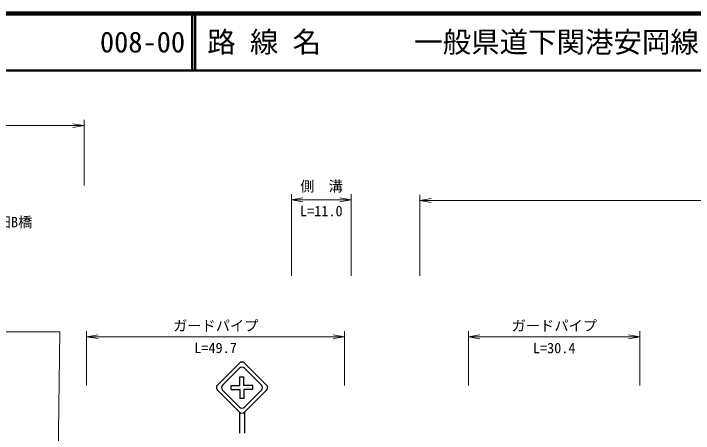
# Model space of a CAD drawing. Units: millimetres, scale not verified. Extents: x 40000 to 680000, y 20000 to 380000.
# Drawn here: x 146356 to 265776, y 306182 to 380000 of the extents above; entities that cross this region are included whole.
import ezdxf
from ezdxf.enums import TextEntityAlignment as Align

# ---------------------------------------------------------------- set-up
doc = ezdxf.new("R2010")
doc.units = ezdxf.units.MM
doc.header["$LTSCALE"] = 1000
for name, color, linetype, lineweight in [('M-STR-HTXT', 7, 'Continuous', 13), ('M-STR-STRC', 7, 'Continuous', 25), ('M-TTL', 2, 'Continuous', 140), ('M-TTL-LINE', 7, 'Continuous', 50)]:
    doc.layers.add(name, color=color, linetype=linetype, lineweight=lineweight)
doc.layers.add('M-STR-STR1', color=7, linetype='Continuous')
doc.layers.add('M-TTL-TXT', color=7, linetype='Continuous')
doc.styles.add('ＭＳ ゴシック', font='')
doc.styles.get('ＭＳ ゴシック').set_extended_font_data('MS Gothic')

# ---------------------------------------------------------------- blocks, each defined once
blk = doc.blocks.new('open_arrow')
at = {"color": 0, "linetype": 'Continuous', "lineweight": -2}
blk.add_lwpolyline([(7.5, 1.25), (0, 0), (7.5, -1.25)], dxfattribs=at)

msp = doc.modelspace()

# ---------------------------------------------------------------- linework, layer by layer
at = {"layer": 'M-STR-HTXT'}
for p, q in [((158772, 349790), (158772, 361310)), ((74255, 360310), (158772, 360310)), ((195150, 333905), (195150, 348257)), ((205676, 333905), (205676, 348257)), ((217735, 333905), (217735, 348124)), ((195150, 347257), (205676, 347257)), ((217735, 347124), (536376, 347124)), ((159184, 314615), (159184, 324176)), ((204484, 314615), (204484, 324176)), ((226256, 314615), (226256, 324157)), ((256385, 314615), (256385, 324157)), ((159184, 323176), (204484, 323176)), ((226256, 323157), (256385, 323157))]:
    msp.add_line(p, q, dxfattribs=at)
at = {"layer": 'M-STR-STRC'}
for p, q in [((186031, 318549), (182162, 314681)), ((186922, 318549), (190790, 314680)), ((183053, 314681), (186030, 317657)), ((186922, 317657), (189899, 314680)), ((186123, 316127), (186829, 316126)), ((186123, 314588), (186123, 316127)), ((186829, 314588), (186829, 316126)), ((184584, 314588), (186123, 314588)), ((184584, 313882), (184584, 314588)), ((188368, 314588), (186829, 314588)), ((188368, 313881), (188368, 314588)), ((182162, 313789), (186030, 309920)), ((183053, 313789), (186030, 310812)), ((184584, 313882), (186123, 313882)), ((186123, 313882), (186123, 312343)), ((186829, 313881), (186829, 312343)), ((188368, 313881), (186829, 313881)), ((190790, 313788), (186921, 309920)), ((186922, 310812), (189899, 313788)), ((186829, 312343), (186123, 312343)), ((186031, 309920), (186030, 306247)), ((186921, 309920), (186921, 306247))]:
    msp.add_line(p, q, dxfattribs=at)
for centre, start, end in [((186476, 318103), 44.99401, 134.99401), ((186476, 317211), 44.99386, 134.99401), ((182608, 314235), 134.99401, 224.99401), ((183499, 314235), 134.99401, 224.99406), ((189453, 314234), 314.99412, 44.99385), ((190345, 314234), 314.99401, 44.99401), ((186476, 311258), 224.99406, 314.99412), ((186476, 310366), 224.99401, 314.99401)]:
    msp.add_arc(centre, 631, start, end, dxfattribs=at)
at = {"layer": 'M-TTL'}
msp.add_line((680000, 380000), (40000, 380000), dxfattribs=at)
at = {"layer": 'M-TTL', "color": 7, "lineweight": 13}
msp.add_lwpolyline([(153879, 280096), (154507, 324027), (127513, 324027)], dxfattribs=at)
at = {"layer": 'M-TTL-LINE'}
for p, q in [((177750, 380000), (177750, 370000)), ((178250, 380000), (178250, 370000)), ((40000, 370000), (680000, 370000))]:
    msp.add_line(p, q, dxfattribs=at)

# ---------------------------------------------------------------- block references
at = {"layer": 'M-STR-HTXT', "xscale": 267, "yscale": 267, "rotation": 180}
for p in [(158772, 360310), (205676, 347257), (204484, 323176), (256385, 323157)]:
    msp.add_blockref('open_arrow', p, dxfattribs=at)
at = {"layer": 'M-STR-HTXT', "xscale": 267, "yscale": 267}
for p in [(195150, 347257), (217735, 347124), (159184, 323176), (226256, 323157)]:
    msp.add_blockref('open_arrow', p, dxfattribs=at)

# ---------------------------------------------------------------- texts
at = {"layer": 'M-STR-HTXT', "style": 'ＭＳ ゴシック'}
for s, p in [('側\u3000溝', (200451, 349648)), ('ガードパイプ', (181871, 325113)), ('ガードパイプ', (241345, 325113))]:
    msp.add_text(s, height=1833, dxfattribs=at).set_placement(p, align=Align.MIDDLE_CENTER)
for s, p in [('L=11.0', (200413, 343818)), ('L=49.7', (181834, 319753)), ('L=30.4', (241320, 319727))]:
    msp.add_text(s, height=1833, dxfattribs=at).set_placement(p, align=Align.BOTTOM_CENTER)
at = {"layer": 'M-STR-STR1', "style": 'ＭＳ ゴシック'}
msp.add_text('後田B橋', height=1833, dxfattribs=at).set_placement((140900, 341869), align=Align.BOTTOM_LEFT)
at = {"layer": 'M-TTL-TXT', "style": 'ＭＳ ゴシック'}
for s, p in [('路 線 名', (180380, 375000)), ('一般県道下関港安岡線', (216734, 375000)), ('008-00', (161521, 375000))]:
    msp.add_text(s, height=3666, dxfattribs=at).set_placement(p, align=Align.MIDDLE_LEFT)

doc.saveas('drawing.dxf')
